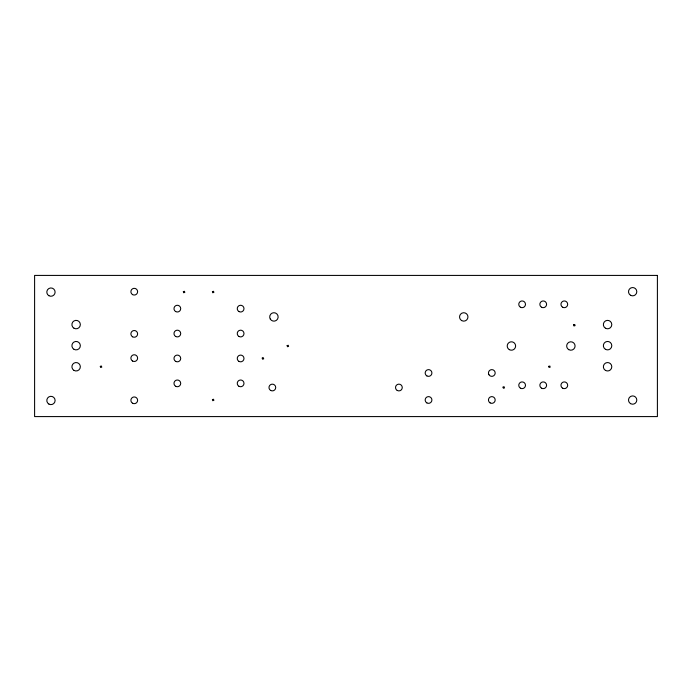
<?xml version="1.0" encoding="UTF-8"?>
<svg xmlns="http://www.w3.org/2000/svg" width="692" height="692" viewBox="0 0 692 692"><rect width="100%" height="100%" fill="white"/><g stroke="black" fill="none" stroke-linecap="round" stroke-linejoin="round"><path stroke-width="1.04" d="M100.314 366.345L100.617 367.478L101.75 367.175L101.447 366.042L100.314 366.345M183.354 291.609L183.657 292.742L184.79 292.439L184.487 291.306L183.354 291.609M212.418 291.609L212.721 292.742L213.854 292.439L213.551 291.306L212.418 291.609M212.418 399.561L212.721 400.694L213.854 400.391L213.551 399.258L212.418 399.561M262.242 358.041L262.545 359.174L263.678 358.871L263.375 357.738L262.242 358.041M287.154 345.585L287.457 346.718L288.59 346.415L288.287 345.282L287.154 345.585M503.058 387.105L503.361 388.238L504.494 387.935L504.191 386.802L503.058 387.105M548.73 366.345L549.033 367.478L550.166 367.175L549.863 366.042L548.73 366.345M573.642 324.825L573.945 325.958L575.078 325.655L574.775 324.522L573.642 324.825M657.4 275.416L34.6 275.416L34.6 416.584L657.4 416.584L657.4 275.416M48.881 404.067A4.152 4.152 0 0 0 55.109 400.478A4.152 4.152 0 0 0 48.881 396.879A4.152 4.152 0 0 0 48.881 404.067M48.881 295.7A4.152 4.152 0 0 0 55.109 292.111A4.152 4.152 0 0 0 48.881 288.512A4.152 4.152 0 0 0 48.881 295.7M630.576 295.285A4.152 4.152 0 0 0 636.804 291.695A4.152 4.152 0 0 0 630.576 288.097A4.152 4.152 0 0 0 630.576 295.285M630.576 403.652A4.152 4.152 0 0 0 636.804 400.062A4.152 4.152 0 0 0 630.576 396.464A4.152 4.152 0 0 0 630.576 403.652M461.642 320.586A4.221 4.221 0 0 0 467.965 316.936A4.221 4.221 0 0 0 461.642 313.286A4.221 4.221 0 0 0 461.642 320.586M270.269 319.047A4.221 4.221 0 0 0 277.578 319.047A4.221 4.221 0 0 0 273.92 312.715A4.221 4.221 0 0 0 270.269 319.047M132.561 336.796A3.373 3.373 0 0 0 137.621 333.873A3.373 3.373 0 0 0 132.561 330.958A3.373 3.373 0 0 0 132.561 336.796M132.561 294.61A3.373 3.373 0 0 0 137.621 291.695A3.373 3.373 0 0 0 132.561 288.772A3.373 3.373 0 0 0 132.561 294.61M132.561 403.228A3.373 3.373 0 0 0 137.621 400.305A3.373 3.373 0 0 0 132.561 397.39A3.373 3.373 0 0 0 132.561 403.228M132.561 361.042A3.373 3.373 0 0 0 137.621 358.127A3.373 3.373 0 0 0 132.561 355.204A3.373 3.373 0 0 0 132.561 361.042M397.208 390.444A3.373 3.373 0 0 0 402.268 387.52A3.373 3.373 0 0 0 397.208 384.596A3.373 3.373 0 0 0 397.208 390.444M270.659 390.444A3.373 3.373 0 0 0 275.719 387.52A3.373 3.373 0 0 0 270.659 384.596A3.373 3.373 0 0 0 270.659 390.444M568.763 349.65A4.221 4.221 0 0 0 575.087 346A4.221 4.221 0 0 0 568.763 342.35A4.221 4.221 0 0 0 568.763 349.65M509.303 349.65A4.221 4.221 0 0 0 515.635 346A4.221 4.221 0 0 0 509.303 342.35A4.221 4.221 0 0 0 509.303 349.65M74.009 370.41A4.221 4.221 0 0 0 80.341 366.76A4.221 4.221 0 0 0 74.009 363.11A4.221 4.221 0 0 0 74.009 370.41M74.009 349.322A4.221 4.221 0 0 0 80.341 345.671A4.221 4.221 0 0 0 74.009 342.012A4.221 4.221 0 0 0 74.009 349.322M74.009 328.233A4.221 4.221 0 0 0 80.341 324.574A4.221 4.221 0 0 0 74.009 320.924A4.221 4.221 0 0 0 74.009 328.233M175.664 336.468A3.373 3.373 0 0 0 180.716 333.544A3.373 3.373 0 0 0 175.664 330.62A3.373 3.373 0 0 0 175.664 336.468M238.939 336.468A3.373 3.373 0 0 0 243.991 333.544A3.373 3.373 0 0 0 238.939 330.62A3.373 3.373 0 0 0 238.939 336.468M238.939 361.38A3.373 3.373 0 0 0 243.991 358.456A3.373 3.373 0 0 0 238.939 355.532A3.373 3.373 0 0 0 238.939 361.38M175.664 361.38A3.373 3.373 0 0 0 180.716 358.456A3.373 3.373 0 0 0 175.664 355.532A3.373 3.373 0 0 0 175.664 361.38M488.898 374.675A3.373 3.373 0 0 0 494.737 374.675A3.373 3.373 0 0 0 491.822 369.615A3.373 3.373 0 0 0 488.898 374.675M426.86 375.912A3.373 3.373 0 0 0 431.912 372.988A3.373 3.373 0 0 0 426.86 370.064A3.373 3.373 0 0 0 426.86 375.912M238.939 311.556A3.373 3.373 0 0 0 243.991 308.632A3.373 3.373 0 0 0 238.939 305.708A3.373 3.373 0 0 0 238.939 311.556M175.664 311.556A3.373 3.373 0 0 0 180.716 308.632A3.373 3.373 0 0 0 175.664 305.708A3.373 3.373 0 0 0 175.664 311.556M175.664 386.292A3.373 3.373 0 0 0 180.716 383.368A3.373 3.373 0 0 0 175.664 380.444A3.373 3.373 0 0 0 175.664 386.292M238.939 386.292A3.373 3.373 0 0 0 243.991 383.368A3.373 3.373 0 0 0 238.939 380.444A3.373 3.373 0 0 0 238.939 386.292M490.135 402.9A3.373 3.373 0 0 0 495.187 399.976A3.373 3.373 0 0 0 490.135 397.052A3.373 3.373 0 0 0 490.135 402.9M426.86 402.9A3.373 3.373 0 0 0 431.912 399.976A3.373 3.373 0 0 0 426.86 397.052A3.373 3.373 0 0 0 426.86 402.9M541.533 307.231A3.373 3.373 0 0 0 546.593 304.316A3.373 3.373 0 0 0 541.533 301.392A3.373 3.373 0 0 0 541.533 307.231M520.445 307.231A3.373 3.373 0 0 0 525.496 304.316A3.373 3.373 0 0 0 520.445 301.392A3.373 3.373 0 0 0 520.445 307.231M562.631 307.231A3.373 3.373 0 0 0 567.682 304.316A3.373 3.373 0 0 0 562.631 301.392A3.373 3.373 0 0 0 562.631 307.231M541.533 388.195A3.373 3.373 0 0 0 546.593 385.28A3.373 3.373 0 0 0 541.533 382.356A3.373 3.373 0 0 0 541.533 388.195M520.445 388.195A3.373 3.373 0 0 0 525.496 385.28A3.373 3.373 0 0 0 520.445 382.356A3.373 3.373 0 0 0 520.445 388.195M562.631 388.195A3.373 3.373 0 0 0 567.682 385.28A3.373 3.373 0 0 0 562.631 382.356A3.373 3.373 0 0 0 562.631 388.195M605.465 370.41A4.221 4.221 0 0 0 611.797 366.76A4.221 4.221 0 0 0 605.465 363.11A4.221 4.221 0 0 0 605.465 370.41M605.465 349.322A4.221 4.221 0 0 0 611.797 345.671A4.221 4.221 0 0 0 605.465 342.012A4.221 4.221 0 0 0 605.465 349.322M605.465 328.233A4.221 4.221 0 0 0 611.797 324.574A4.221 4.221 0 0 0 605.465 320.924A4.221 4.221 0 0 0 605.465 328.233"/></g></svg>
